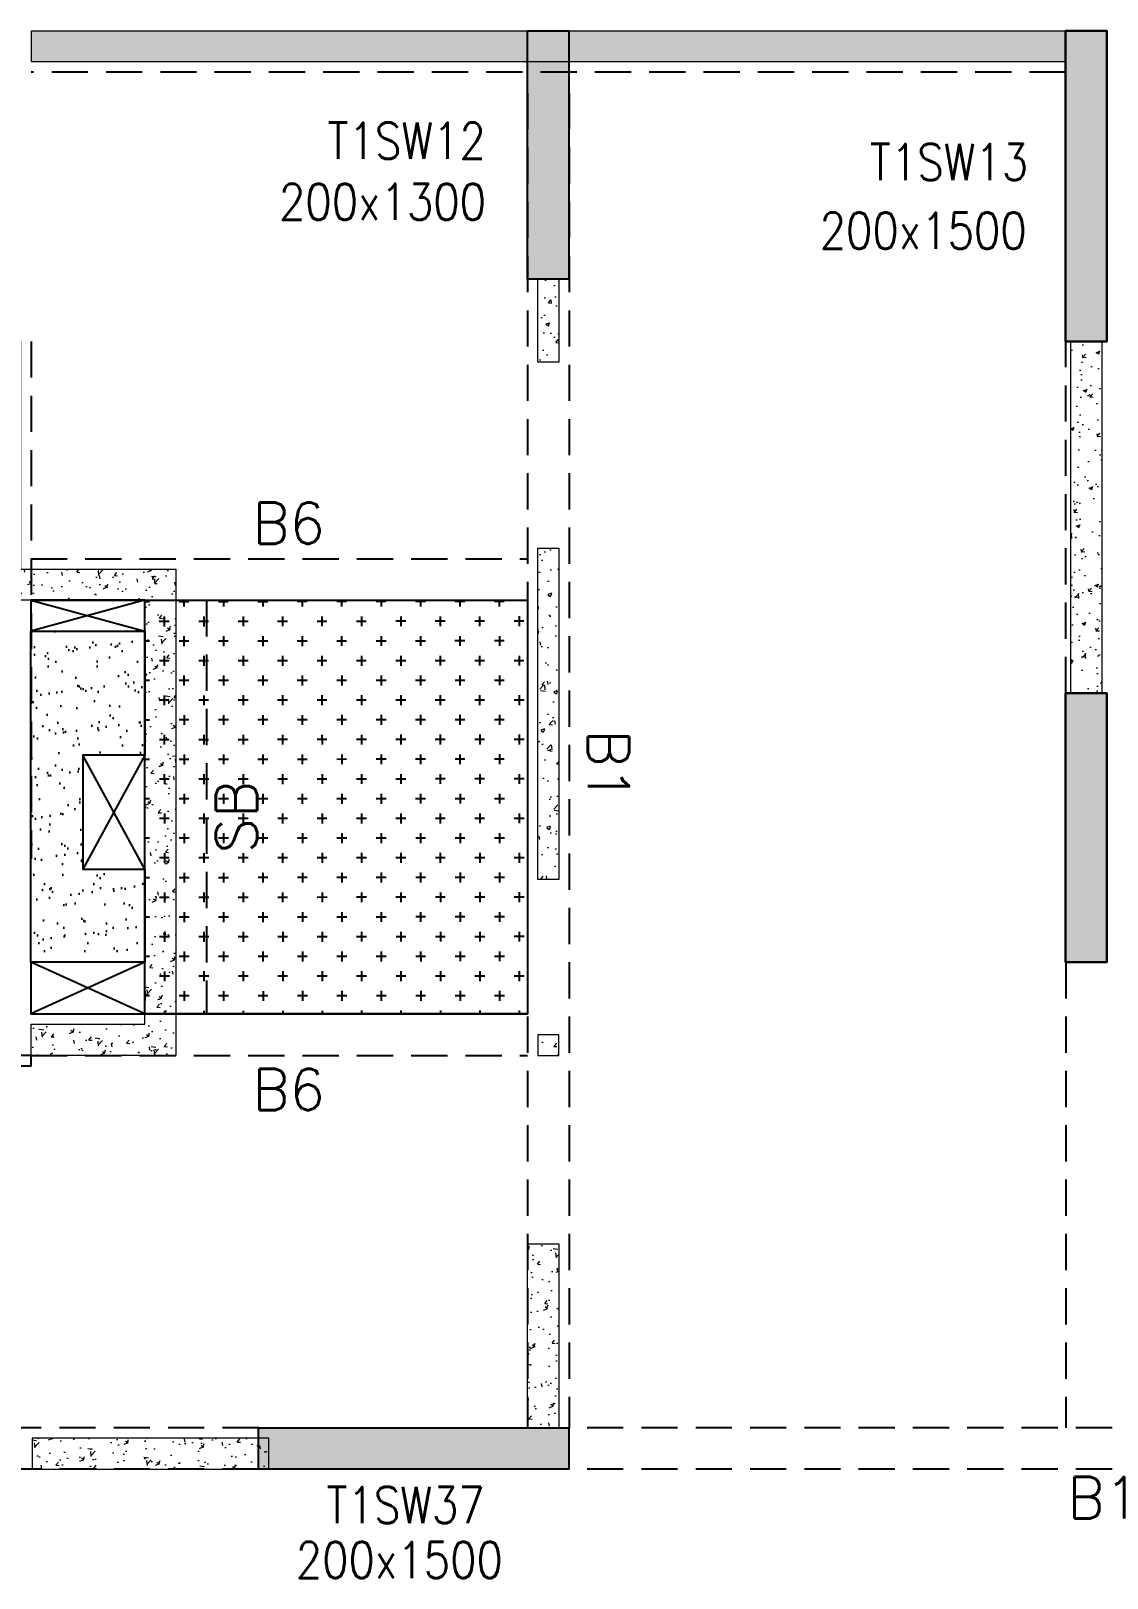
# Model space of a CAD drawing. Header units: millimetres. Extents: x 1078357 to 2594950, y -4969473 to -4636555.
# Drawn here: x 2191655 to 2196855, y -4665628 to -4658153 of the extents above; entities that cross this region are included whole.
import ezdxf

# ---------------------------------------------------------------- set-up
doc = ezdxf.new("R2010")
doc.units = ezdxf.units.MM
doc.linetypes.add('CONTINOUS', pattern=[0])
doc.linetypes.add('HIDDEN', pattern=[0.375, 0.25, -0.125])
for name, color, linetype, lineweight in [('A-_ANOTDIMA_D-', 6, 'Continuous', 13), ('COL. NO.', 30, 'Continuous', 25), ('COL. SIZE', 7, 'Continuous', 25), ('HATCH', 8, 'Continuous', 30), ('S-NON STR RCC WALL', 8, 'Continuous', 0)]:
    doc.layers.add(name, color=color, linetype=linetype, lineweight=lineweight)
for name, color, linetype in [('B-200x325', 201, 'HIDDEN'), ('B-200x650', 241, 'HIDDEN'), ('B-300xSLAB THK.', 151, 'Continuous'), ('BK1-200x650', 241, 'HIDDEN'), ('DROP SLAB', 8, 'Continuous'), ('S-COLUMN_SHEAR WALL', 1, 'Continuous'), ('SLAB FOLD', 8, 'Continuous')]:
    doc.layers.add(name, color=color, linetype=linetype)
doc.styles.add('ROMANS', font='romans.shx', dxfattribs={"width": 0.85})

# ---------------------------------------------------------------- blocks, each defined once
blk = doc.blocks.new('G$CD63B60BD')
at = {"layer": 'COL. NO.', "linetype": 'Continuous', "style": 'ROMANS', "width": 0.85}
for s, p in [('T1SW12', (27733.3, 15281.9, -320.4)), ('T1SW13', (30354.1, 15179.3, -320.4)), ('T1SW37', (27728.1, 8690, -320.4))]:
    blk.add_text(s, height=175, dxfattribs=at).set_placement(p)
at = {"layer": 'COL. SIZE', "linetype": 'Continuous', "style": 'ROMANS', "width": 0.85}
for s, p in [('200x1300', (27498.6, 14986.7, -320.4)), ('200x1500', (30111.3, 14847.6, -320.4)), ('200x1500', (27579.8, 8424.4, -320.4))]:
    blk.add_text(s, height=175, dxfattribs=at).set_placement(p)

msp = doc.modelspace()

# ---------------------------------------------------------------- hatches: boundary and pattern name
at = {"layer": 'DROP SLAB'}
h = msp.add_hatch(dxfattribs=at)
h.set_pattern_fill('CROSS', color=8, scale=15, angle=179.96921)
h.set_pattern_definition([(180.03079016, (-1099062.11, 9379553.9), (-95.1987999, -95.3011726), [47.625, -142.875]), (270.03079016, (-1099085.93, 9379577.7), (95.3011726, -95.1987999), [47.625, -142.875])])
h.paths.add_polyline_path([(2192204.6, -4660902.8), (2194054.6, -4660902.8), (2194054.6, -4662902.6), (2192204.6, -4662902.6)])
at = {"layer": 'HATCH'}
h = msp.add_hatch(dxfattribs=at)
h.set_pattern_fill('AR-SAND', color=8, scale=3, angle=179.97015)
h.set_pattern_definition([(37.47015413, (-2843228.2, 18697456.04), (-4.72361136, 146.8264517), [0, -115.824, 0, -129.54, 0, -123.825]), (7.4701541, (-2843228.2, 18697456.04), (134.9689868, 214.9772528), [0, -62.484, 0, -104.394, 0, -40.005]), (327.4701541, (-2843321.93, 18697456.09), (237.2979035, 0.3075449), [0, -38.1, 0, -137.16, 0, -179.07]), (317.4701541, (-2843321.93, 18697456.09), (229.1017424, 66.759465), [0, -19.05, 0, -89.916, 0, -102.87])])
h.paths.add_polyline_path([(2191654.8, -4661052.6), (2192204.8, -4661052.6), (2192204.8, -4661652.6), (2191904.8, -4661652.6), (2191904.8, -4662202.6), (2192204.8, -4662202.5), (2192204.8, -4662652.6), (2191654.8, -4662652.6)])
at = {"layer": 'S-COLUMN_SHEAR WALL', "lineweight": 25}
h = msp.add_hatch(color=1, dxfattribs=at)
h.dxf.hatch_style = 1
h.paths.add_polyline_path([(2194054.6, -4659352.6), (2194254.6, -4659352.6), (2194254.6, -4658152.5), (2194054.6, -4658152.5)])
at = {"layer": 'S-COLUMN_SHEAR WALL', "lineweight": 25, "extrusion": (1.00316e-06, 1.91639e-11, 1)}
h = msp.add_hatch(color=1, dxfattribs=at)
h.dxf.hatch_style = 1
h.paths.add_polyline_path([(2196854.6, -4658152.5), (2196654.6, -4658152.5), (2196654.6, -4659652.5), (2196854.6, -4659652.5)])
at = {"layer": 'S-COLUMN_SHEAR WALL', "lineweight": 25, "extrusion": (-1.00316e-06, 2.11765e-11, 1)}
h = msp.add_hatch(color=1, dxfattribs=at)
h.dxf.hatch_style = 1
h.paths.add_polyline_path([(2196654.6, -4658152.5), (2196854.6, -4658152.5), (2196854.6, -4659652.5), (2196654.6, -4659652.5)])
at = {"layer": 'S-COLUMN_SHEAR WALL', "lineweight": 25, "extrusion": (1.00316e-06, 1.91639e-11, 1)}
h = msp.add_hatch(color=1, dxfattribs=at)
h.dxf.hatch_style = 1
h.paths.add_polyline_path([(2196854.6, -4662652.5), (2196654.6, -4662652.5), (2196654.6, -4661352.5), (2196854.6, -4661352.5)])
at = {"layer": 'S-COLUMN_SHEAR WALL', "lineweight": 25, "extrusion": (-1.00316e-06, 2.11765e-11, 1)}
h = msp.add_hatch(color=1, dxfattribs=at)
h.dxf.hatch_style = 1
h.paths.add_polyline_path([(2196654.6, -4662652.5), (2196854.6, -4662652.5), (2196854.6, -4661352.5), (2196654.6, -4661352.5)])
at = {"layer": 'S-COLUMN_SHEAR WALL', "lineweight": 25}
h = msp.add_hatch(color=1, dxfattribs=at)
h.dxf.hatch_style = 1
h.paths.add_polyline_path([(2192754.6, -4664902.5), (2194254.6, -4664902.5), (2194254.6, -4665102.5), (2192754.6, -4665102.5)])
at = {"layer": 'S-NON STR RCC WALL'}
h = msp.add_hatch(dxfattribs=at)
h.set_pattern_fill('AR-CONC', color=256, angle=180)
h.set_pattern_definition([(50, (-5271265.58, 27795556.43), (182.184669, -15.93908554), [19.05, -209.55]), (355, (-5271265.58, 27795556.43), (-35.2434214, 191.0568452), [15.24, -167.6405842]), (100.4514447, (-5271250.4, 27795555.1), (146.9412471, 175.1177519), [16.1900088, -178.0902446]), (46.1842, (-5271265.58, 27795607.23), (271.0790409, -42.042328), [28.575, -314.325]), (96.6355576, (-5271242.99, 27795603.73), (237.404134, 247.4261246), [24.2850231, -267.1356082]), (351.1841512, (-5271265.58, 27795607.23), (237.404134, 247.4261246), [22.859967, -251.459732]), (21, (-5271240.18, 27795594.53), (151.6143913, -102.2651982), [19.05, -209.55]), (326, (-5271240.18, 27795594.53), (61.8020283, 184.1879661), [15.24, -167.64]), (71.451445, (-5271227.54, 27795586.01), (213.4164193, 81.9227689), [16.1900088, -178.0899376]), (37.5, (-5271265.576, 27795556.434), (3.08860325, 84.55503887), [0, -165.608, 0, -170.18, 0, -168.275]), (7.5, (-5271265.58, 27795556.43), (66.8196625, 100.18057482), [0, -97.028, 0, -161.798, 0, -64.135]), (327.5, (-5271322.22, 27795556.434), (135.59059517, -5.72874399), [0, -63.5, 0, -198.12, 0, -262.89]), (317.5, (-5271347.62, 27795556.43), (148.1291814, 25.42649103), [0, -82.55, 0, -131.572, 0, -186.69])])
h.paths.add_polyline_path([(2191658, -4658152.5), (2196655.1, -4658152.5), (2196655.1, -4658302.5), (2191658, -4658302.5)])
h = msp.add_hatch(dxfattribs=at)
h.set_pattern_fill('AR-CONC', color=256, angle=180)
h.set_pattern_definition([(50, (2194167.88, -4892742.91), (182.18467, -15.93909), [19.05, -209.55]), (355, (2194167.88, -4892742.91), (-35.24342, 191.05685), [15.24, -167.64058]), (100.451445, (2194183.06, -4892744.24), (146.94125, 175.11775), [16.19001, -178.09024]), (46.1842, (2194167.88, -4892692.11), (271.07904, -42.04233), [28.575, -314.325]), (96.63556, (2194190.47, -4892695.62), (237.40413, 247.42612), [24.28502, -267.1356]), (351.18415, (2194167.88, -4892692.1), (237.40413, 247.42612), [22.85997, -251.45973]), (21, (2194193.28, -4892704.81), (151.61439, -102.2652), [19.05, -209.55]), (326, (2194193.28, -4892704.81), (61.80203, 184.18797), [15.24, -167.64]), (71.451445, (2194205.91, -4892713.33), (213.41642, 81.92277), [16.19001, -178.08994]), (37.5, (2194167.876, -4892742.91), (3.088603, 84.555039), [0, -165.608, 0, -170.18, 0, -168.275]), (7.5, (2194167.88, -4892742.91), (66.819663, 100.180575), [0, -97.028, 0, -161.798, 0, -64.135]), (327.5, (2194111.234, -4892742.91), (135.590595, -5.728744), [0, -63.5, 0, -198.12, 0, -262.89]), (317.5, (2194085.83, -4892742.91), (148.12918, 25.42649), [0, -82.55, 0, -131.572, 0, -186.69])])
h.paths.add_polyline_path([(2194105, -4659352.5), (2194205, -4659352.5), (2194205, -4659752.5), (2194105, -4659752.5)])
h = msp.add_hatch(dxfattribs=at)
h.set_pattern_fill('AR-CONC', color=256, angle=180)
h.set_pattern_definition([(50, (-4174040.86, 23111537.25), (182.184669, -15.9390855), [19.05, -209.55]), (355, (-4174040.86, 23111537.25), (-35.2434214, 191.0568452), [15.24, -167.6405842]), (100.4514447, (-4174025.68, 23111535.92), (146.9412471, 175.1177519), [16.1900088, -178.0902446]), (46.1842, (-4174040.86, 23111588.05), (271.0790409, -42.042328), [28.575, -314.325]), (96.6355576, (-4174018.27, 23111584.54), (237.404134, 247.4261246), [24.2850231, -267.1356082]), (351.1841512, (-4174040.86, 23111588.05), (237.404134, 247.4261246), [22.859967, -251.459732]), (21, (-4174015.46, 23111575.35), (151.6143913, -102.2651982), [19.05, -209.55]), (326, (-4174015.46, 23111575.35), (61.8020283, 184.1879661), [15.24, -167.64]), (71.451445, (-4174002.83, 23111566.83), (213.4164193, 81.9227689), [16.1900088, -178.0899376]), (37.5, (-4174040.86, 23111537.25), (3.08860325, 84.55503887), [0, -165.608, 0, -170.18, 0, -168.275]), (7.5, (-4174040.86, 23111537.25), (66.8196625, 100.18057482), [0, -97.028, 0, -161.798, 0, -64.135]), (327.5, (-4174097.5, 23111537.25), (135.59059517, -5.728744), [0, -63.5, 0, -198.12, 0, -262.89]), (317.5, (-4174122.9, 23111537.25), (148.1291814, 25.42649103), [0, -82.55, 0, -131.572, 0, -186.69])])
h.paths.add_polyline_path([(2192355, -4660752.5), (2192355, -4663102.5), (2191655, -4663102.5), (2191655, -4662952.5), (2192205, -4662952.5), (2192205, -4660902.5), (2191455, -4660902.5), (2191455, -4659652.5), (2191605, -4659652.5), (2191605, -4660752.5)])
at = {"layer": 'S-NON STR RCC WALL', "ltscale": 700}
h = msp.add_hatch(dxfattribs=at)
h.set_pattern_fill('AR-CONC', color=256)
h.set_pattern_definition([(50, (1063563.52, -208440.15), (182.184669, -15.9390855), [19.05, -209.55]), (355, (1063563.52, -208440.15), (-35.2434214, 191.056845), [15.24, -167.640584]), (100.4514447, (1063578.7, -208441.48), (146.941247, 175.117752), [16.190009, -178.0902446]), (46.1842, (1063563.52, -208389.35), (271.079041, -42.042328), [28.575, -314.325]), (96.6355576, (1063586.1, -208392.86), (237.404134, 247.426125), [24.285023, -267.135608]), (351.184151, (1063563.52, -208389.35), (237.404134, 247.426125), [22.859967, -251.459732]), (21, (1063588.92, -208402.05), (151.6143913, -102.265198), [19.05, -209.55]), (326, (1063588.92, -208402.05), (61.802028, 184.187966), [15.24, -167.64]), (71.451445, (1063601.56, -208410.57), (213.416419, 81.922769), [16.190009, -178.0899376]), (37.5, (1063563.52, -208440.15), (3.08860325, 84.5550389), [0, -165.608, 0, -170.18, 0, -168.275]), (7.5, (1063563.52, -208440.15), (66.8196625, 100.1805748), [0, -97.028, 0, -161.798, 0, -64.135]), (327.5, (1063506.88, -208440.15), (135.5905952, -5.728744), [0, -63.5, 0, -198.12, 0, -262.89]), (317.5, (1063481.48, -208440.15), (148.1291814, 25.426491), [0, -82.55, 0, -131.572, 0, -186.69])])
h.paths.add_polyline_path([(2196680, -4659652.5), (2196830, -4659652.5), (2196830, -4661352.5), (2196680, -4661352.5)])
at = {"layer": 'S-NON STR RCC WALL'}
h = msp.add_hatch(dxfattribs=at)
h.set_pattern_fill('AR-CONC', color=256, angle=180)
h.set_pattern_definition([(50, (3291392.59, -9576762.1), (182.184669, -15.9390855), [19.05, -209.55]), (355, (3291392.6, -9576762.1), (-35.2434214, 191.056845), [15.24, -167.640584]), (100.4514447, (3291407.77, -9576763.43), (146.941247, 175.117752), [16.190009, -178.0902446]), (46.1842, (3291392.6, -9576711.3), (271.079041, -42.042328), [28.575, -314.325]), (96.6355576, (3291415.18, -9576714.8), (237.404134, 247.426125), [24.285023, -267.135608]), (351.184151, (3291392.6, -9576711.3), (237.404134, 247.426125), [22.859967, -251.459732]), (21, (3291417.99, -9576724), (151.6143913, -102.265198), [19.05, -209.55]), (326, (3291418, -9576724), (61.802028, 184.187966), [15.24, -167.64]), (71.451445, (3291430.63, -9576732.52), (213.416419, 81.922769), [16.190009, -178.0899376]), (37.5, (3291392.59, -9576762.1), (3.08860325, 84.5550389), [0, -165.608, 0, -170.18, 0, -168.275]), (7.5, (3291392.59, -9576762.1), (66.8196625, 100.1805748), [0, -97.028, 0, -161.798, 0, -64.135]), (327.5, (3291335.95, -9576762.1), (135.5905952, -5.728744), [0, -63.5, 0, -198.12, 0, -262.89]), (317.5, (3291310.55, -9576762.1), (148.1291814, 25.426491), [0, -82.55, 0, -131.572, 0, -186.69])])
h.paths.add_polyline_path([(2194105, -4660652.5), (2194205, -4660652.5), (2194205, -4662252.5), (2194105, -4662252.5)])
h = msp.add_hatch(dxfattribs=at)
h.set_pattern_fill('AR-CONC', color=256, angle=180)
h.set_pattern_definition([(50, (3291379.38, -9578126.76), (182.184669, -15.9390855), [19.05, -209.55]), (355, (3291379.38, -9578126.76), (-35.2434214, 191.056845), [15.24, -167.640584]), (100.4514447, (3291394.56, -9578128.1), (146.941247, 175.117752), [16.190009, -178.0902446]), (46.1842, (3291379.38, -9578075.96), (271.079041, -42.042328), [28.575, -314.325]), (96.6355576, (3291401.97, -9578079.47), (237.404134, 247.426125), [24.285023, -267.135608]), (351.184151, (3291379.38, -9578075.96), (237.404134, 247.426125), [22.859967, -251.459732]), (21, (3291404.78, -9578088.66), (151.6143913, -102.265198), [19.05, -209.55]), (326, (3291404.78, -9578088.66), (61.802028, 184.187966), [15.24, -167.64]), (71.451445, (3291417.41, -9578097.19), (213.416419, 81.922769), [16.190009, -178.0899376]), (37.5, (3291379.38, -9578126.765), (3.08860325, 84.5550389), [0, -165.608, 0, -170.18, 0, -168.275]), (7.5, (3291379.38, -9578126.765), (66.8196625, 100.1805748), [0, -97.028, 0, -161.798, 0, -64.135]), (327.5, (3291322.735, -9578126.765), (135.5905952, -5.728744), [0, -63.5, 0, -198.12, 0, -262.89]), (317.5, (3291297.34, -9578126.76), (148.1291814, 25.426491), [0, -82.55, 0, -131.572, 0, -186.69])])
h.paths.add_polyline_path([(2194105, -4663102.5), (2194205, -4663102.5), (2194205, -4663002.5), (2194105, -4663002.5)])
h = msp.add_hatch(dxfattribs=at)
h.set_pattern_fill('AR-CONC', color=256, angle=180)
h.set_pattern_definition([(50, (-5257480.33, 27795556.43), (182.184669, -15.93908554), [19.05, -209.55]), (355, (-5257480.33, 27795556.43), (-35.2434214, 191.0568452), [15.24, -167.6405842]), (100.4514447, (-5257465.15, 27795555.1), (146.9412471, 175.1177519), [16.1900088, -178.0902446]), (46.1842, (-5257480.33, 27795607.23), (271.0790409, -42.042328), [28.575, -314.325]), (96.6355576, (-5257457.74, 27795603.72), (237.404134, 247.4261246), [24.2850231, -267.1356082]), (351.1841512, (-5257480.33, 27795607.23), (237.404134, 247.4261246), [22.859967, -251.459732]), (21, (-5257454.93, 27795594.53), (151.6143913, -102.2651982), [19.05, -209.55]), (326, (-5257454.93, 27795594.53), (61.8020283, 184.1879661), [15.24, -167.64]), (71.451445, (-5257442.3, 27795586), (213.4164193, 81.9227689), [16.1900088, -178.0899376]), (37.5, (-5257480.33, 27795556.43), (3.08860325, 84.55503887), [0, -165.608, 0, -170.18, 0, -168.275]), (7.5, (-5257480.33, 27795556.43), (66.8196625, 100.18057482), [0, -97.028, 0, -161.798, 0, -64.135]), (327.5, (-5257536.97, 27795556.43), (135.59059517, -5.72874399), [0, -63.5, 0, -198.12, 0, -262.89]), (317.5, (-5257562.37, 27795556.43), (148.1291814, 25.42649103), [0, -82.55, 0, -131.572, 0, -186.69])])
h.paths.add_polyline_path([(2194055, -4664012.5), (2194205, -4664012.5), (2194205, -4664902.4), (2194055, -4664902.4)])
h = msp.add_hatch(dxfattribs=at)
h.set_pattern_fill('AR-CONC', color=256)
h.set_pattern_definition([(50, (-4174040.86, 23111537.25), (182.184669, -15.9390855), [19.05, -209.55]), (355, (-4174040.86, 23111537.25), (-35.2434214, 191.0568452), [15.24, -167.6405842]), (100.4514447, (-4174025.68, 23111535.92), (146.9412471, 175.1177519), [16.1900088, -178.0902446]), (46.1842, (-4174040.86, 23111588.05), (271.0790409, -42.042328), [28.575, -314.325]), (96.6355576, (-4174018.27, 23111584.54), (237.404134, 247.4261246), [24.2850231, -267.1356082]), (351.1841512, (-4174040.86, 23111588.05), (237.404134, 247.4261246), [22.859967, -251.459732]), (21, (-4174015.46, 23111575.35), (151.6143913, -102.2651982), [19.05, -209.55]), (326, (-4174015.46, 23111575.35), (61.8020283, 184.1879661), [15.24, -167.64]), (71.451445, (-4174002.83, 23111566.83), (213.4164193, 81.9227689), [16.1900088, -178.0899376]), (37.5, (-4174040.86, 23111537.25), (3.08860325, 84.55503887), [0, -165.608, 0, -170.18, 0, -168.275]), (7.5, (-4174040.86, 23111537.25), (66.8196625, 100.18057482), [0, -97.028, 0, -161.798, 0, -64.135]), (327.5, (-4174097.5, 23111537.25), (135.59059517, -5.728744), [0, -63.5, 0, -198.12, 0, -262.89]), (317.5, (-4174122.9, 23111537.25), (148.1291814, 25.42649103), [0, -82.55, 0, -131.572, 0, -186.69])])
h.paths.add_polyline_path([(2192805, -4664952.5), (2191660.5, -4664952.5), (2191660.5, -4665102.5), (2192805, -4665102.5)])

# ---------------------------------------------------------------- linework, layer by layer
at = {"layer": 'B-200x325', "ltscale": 700}
for p, q in [((2191654.6, -4660702.8, 0), (2194054.6, -4660702.8, 0)), ((2191654.7, -4663102.6, 0), (2194054.6, -4663102.6, 0))]:
    msp.add_line(p, q, dxfattribs=at)
at = {"layer": 'B-200x325', "linetype": 'Continuous', "ltscale": 700}
for p, q in [((2191654.6, -4660902.8, 0), (2194054.6, -4660902.8, 0)), ((2191654.7, -4662902.6, 0), (2194054.6, -4662902.6, 0))]:
    msp.add_line(p, q, dxfattribs=at)
at = {"layer": 'B-200x650', "linetype": 'HIDDEN', "ltscale": 700}
for p, q in [((2196655, -4658352.5, 0), (2191655, -4658352.5, 0)), ((2194055, -4658452.6, 0), (2194055, -4664902.4, 0)), ((2194255, -4658452.6, 0), (2194255, -4664902.4, 0)), ((2191655, -4659652.5, 0), (2191655, -4662152.5, 0)), ((2196655, -4661352.5, 0), (2196655, -4659652.5, 0)), ((2196655, -4662652.6, 0), (2196655, -4664902.5, 0)), ((2192754.6, -4664902.4, 0), (2177279.6, -4664902.4, 0)), ((2203179.6, -4664902.4, 0), (2194254.6, -4664902.4, 0)), ((2192754.6, -4665102.4, 0), (2177279.6, -4665102.4, 0)), ((2203179.6, -4665102.4, 0), (2194254.6, -4665102.4, 0))]:
    msp.add_line(p, q, dxfattribs=at)
at = {"layer": 'B-300xSLAB THK.', "linetype": 'HIDDEN', "ltscale": 700}
for p, q in [((2192203.4, -4660903, 0), (2192203.4, -4662902.8, 0)), ((2192503.4, -4660903, 0), (2192503.4, -4662902.8, 0))]:
    msp.add_line(p, q, dxfattribs=at)
at = {"layer": 'BK1-200x650', "linetype": 'Continuous', "ltscale": 700, "elevation": 0}
msp.add_lwpolyline([(2191655.1, -4663102.5), (2191455.1, -4663102.5), (2191455.1, -4663152.7), (2191655.1, -4663152.7)], close=True, dxfattribs=at)
at = {"layer": 'DROP SLAB', "color": 3, "linetype": 'CONTINOUS', "ltscale": 500}
for p, q in [((2191654.8, -4660902.6, 0), (2192204.8, -4661052.6, 0)), ((2192203.9, -4660902.8, 0), (2191654.8, -4661052.6, 0)), ((2192204.8, -4661652.6, 0), (2191904.8, -4662202.6, 0)), ((2192204.8, -4662202.6, 0), (2191904.8, -4661652.6, 0)), ((2192204.8, -4662902.6, 0), (2191654.8, -4662652.6, 0)), ((2192204.8, -4662652.6, 0), (2191654.9, -4662902.6, 0))]:
    msp.add_line(p, q, dxfattribs=at)
at = {"layer": 'DROP SLAB', "color": 3, "linetype": 'CONTINOUS', "ltscale": 500, "elevation": 0}
for points in [[(2192204.8, -4660902.8), (2191654.8, -4660902.8), (2191654.8, -4661052.6), (2192204.8, -4661052.6)], [(2192204.6, -4660902.8), (2194054.6, -4660902.8), (2194054.6, -4662902.6), (2192204.6, -4662902.6)], [(2192204.8, -4661652.6), (2191904.8, -4661652.6), (2191904.8, -4662202.6), (2192204.8, -4662202.6)], [(2192204.8, -4662652.6), (2191654.9, -4662652.6), (2191654.9, -4662902.6), (2192204.8, -4662902.6)]]:
    msp.add_lwpolyline(points, close=True, dxfattribs=at)
at = {"layer": 'S-COLUMN_SHEAR WALL', "color": 1, "lineweight": 25, "elevation": 0}
for points in [[(2194054.6, -4658152.5), (2194254.6, -4658152.5), (2194254.6, -4659352.6), (2194054.6, -4659352.6)], [(2192754.6, -4664902.5), (2194254.6, -4664902.5), (2194254.6, -4665102.5), (2192754.6, -4665102.5)]]:
    msp.add_lwpolyline(points, close=True, dxfattribs=at)
at = {"layer": 'S-COLUMN_SHEAR WALL', "color": 1, "lineweight": 25, "extrusion": (1.00316e-06, 1.91639e-11, 1), "elevation": 2.2}
for points in [[(2196854.6, -4658152.5), (2196654.6, -4658152.5), (2196654.6, -4659652.5), (2196854.6, -4659652.5)], [(2196854.6, -4662652.5), (2196654.6, -4662652.5), (2196654.6, -4661352.5), (2196854.6, -4661352.5)]]:
    msp.add_lwpolyline(points, close=True, dxfattribs=at)
at = {"layer": 'S-COLUMN_SHEAR WALL', "color": 1, "lineweight": 25, "extrusion": (-1.00316e-06, 2.11765e-11, 1), "elevation": -2.2}
for points in [[(2196654.6, -4658152.5), (2196854.6, -4658152.5), (2196854.6, -4659652.5), (2196654.6, -4659652.5)], [(2196654.6, -4662652.5), (2196854.6, -4662652.5), (2196854.6, -4661352.5), (2196654.6, -4661352.5)]]:
    msp.add_lwpolyline(points, close=True, dxfattribs=at)
at = {"layer": 'S-NON STR RCC WALL', "elevation": 0}
for points in [[(2191658, -4658152.5), (2196655.1, -4658152.5), (2196655.1, -4658302.5), (2191658, -4658302.5)], [(2194105, -4659352.5), (2194205, -4659352.5), (2194205, -4659752.5), (2194105, -4659752.5)], [(2192355, -4660752.5), (2192355, -4663102.5), (2191655, -4663102.5), (2191655, -4662952.5), (2192205, -4662952.5), (2192205, -4660902.5), (2191455, -4660902.5), (2191455, -4659652.5), (2191605, -4659652.5), (2191605, -4660752.5)]]:
    msp.add_lwpolyline(points, close=True, dxfattribs=at)
at = {"layer": 'S-NON STR RCC WALL', "ltscale": 700, "elevation": 0}
for points in [[(2196680, -4659652.5), (2196830, -4659652.5), (2196830, -4661352.5), (2196680, -4661352.5)], [(2194105, -4660652.5), (2194205, -4660652.5), (2194205, -4662252.5), (2194105, -4662252.5)], [(2194105, -4663102.5), (2194205, -4663102.5), (2194205, -4663002.5), (2194105, -4663002.5)], [(2194055, -4664012.5), (2194205, -4664012.5), (2194205, -4664902.4), (2194055, -4664902.4)], [(2192805, -4664952.5), (2191660.5, -4664952.5), (2191660.5, -4665102.5), (2192805, -4665102.5)]]:
    msp.add_lwpolyline(points, close=True, dxfattribs=at)
at = {"layer": 'SLAB FOLD', "color": 8, "ltscale": 1000, "elevation": 0}
msp.add_lwpolyline([(2191654.8, -4661052.6), (2192204.8, -4661052.6), (2192204.8, -4661652.6), (2191904.8, -4661652.6), (2191904.8, -4662202.6), (2192204.8, -4662202.5), (2192204.8, -4662652.6), (2191654.8, -4662652.6), (2191654.8, -4661052.6)], dxfattribs=at)

# ---------------------------------------------------------------- block references
at = {"layer": 'A-_ANOTDIMA_D-', "color": 2, "ltscale": 700}
msp.add_blockref('G$CD63B60BD', (2165354.6, -4674052.5, 0), dxfattribs=at)

# ---------------------------------------------------------------- texts
at = {"layer": 'B-200x325', "linetype": 'Continuous', "ltscale": 700, "style": 'ROMANS'}
for p in [(2192724.1, -4660630.6, -2.7), (2192724.1, -4663367.8, -2.7)]:
    msp.add_text('B6', height=200, rotation=359.99866, dxfattribs=at).set_placement(p)
at = {"layer": 'B-200x650', "linetype": 'HIDDEN', "ltscale": 500, "style": 'ROMANS'}
for rotation, p in [(269.99906, (2194345.5, -4661527.5, -2.7)), (359.99906, (2196662.6, -4665339.6, -2.7))]:
    msp.add_text('B1', height=200, rotation=rotation, dxfattribs=at).set_placement(p)
at = {"layer": 'B-300xSLAB THK.', "linetype": 'Continuous', "ltscale": 700, "style": 'ROMANS'}
msp.add_text('SB', height=200, rotation=90.00094, dxfattribs=at).set_placement((2192748.1, -4662127.1, -2.7))

doc.saveas('drawing.dxf')
